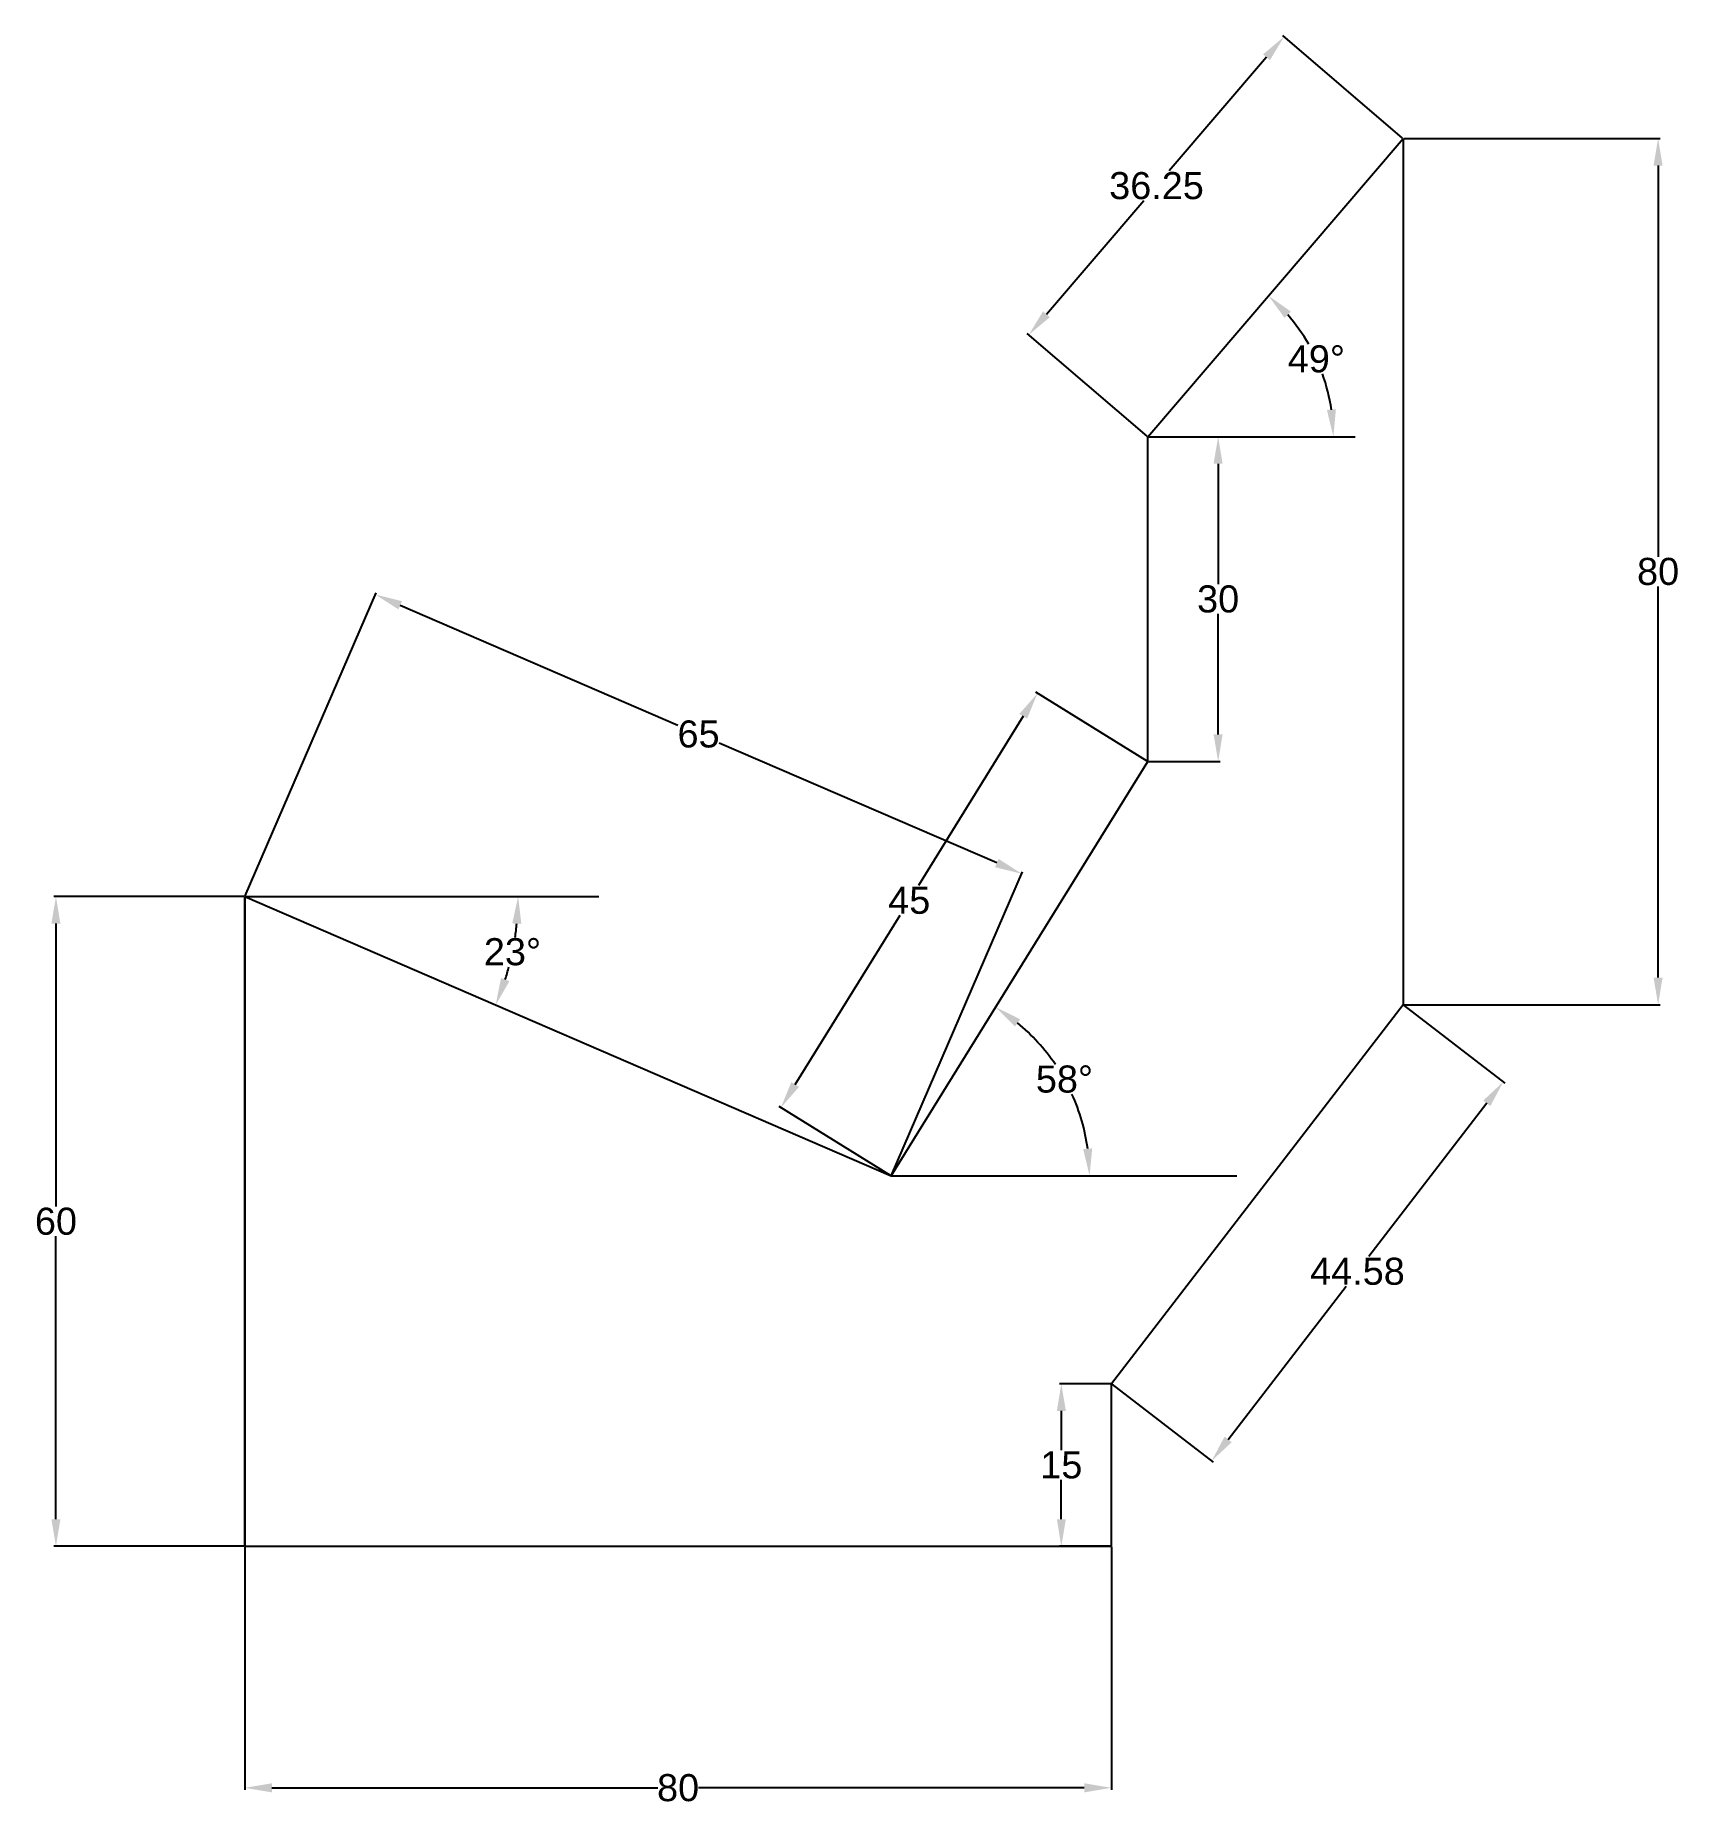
# Model space of a CAD drawing. Header units: millimetres. Extents: x -248 to 142, y -14 to 150.
# Drawn here: x -9.3 to 142.4, y -14 to 149.5 of the extents above; entities outside this region: 1.
import ezdxf

# ---------------------------------------------------------------- set-up
doc = ezdxf.new("R2010")
doc.units = ezdxf.units.MM
doc.header["$MEASUREMENT"] = 0
doc.styles.get("Standard").update_dxf_attribs({"font": 'arial.ttf'})
doc.dimstyles.get("Standard").update_dxf_attribs({"dimtxt": 2.5, "dimasz": 2.5, "dimexe": 0.18, "dimexo": 0.0625, "dimgap": 0.09, "dimtad": 0, "dimtih": 1, "dimtoh": 1, "dimdec": 0, "dimzin": 0, "dimdsep": 46, "dimtxsty": 'Standard', "dimcen": 0.09, "dimclrd": 1, "dimclre": 1, "dimadec": 0, "dimazin": 0, "dimtfac": 1, "dimtdec": 0, "dimtofl": 0, "dimtmove": 0, "dimatfit": 3, "dimfxl": 1, "dimtolj": 1, "dimtzin": 0, "dimarcsym": 0})

# ---------------------------------------------------------------- blocks, each defined once
blk = doc.blocks.new('*D2')
at = {"color": 1, "lineweight": -2, "transparency": 16777216}
for p, q in [((9.94, 70), (-7.62, 70)), ((-7.44, 67.5), (-7.44, 41.37)), ((-7.44, 12.5), (-7.44, 38.63)), ((9.94, 10), (-7.62, 10))]:
    blk.add_line(p, q, dxfattribs=at)
at = {"color": 1, "transparency": 16777216}
for points in [[(-7.86, 67.5), (-7.03, 67.5), (-7.44, 70)], [(-7.86, 12.5), (-7.03, 12.5), (-7.44, 10)]]:
    blk.add_solid(points, dxfattribs=at)
at = {"layer": 'Defpoints', "color": 0, "transparency": 16777216}
for p in [(10, 70), (-7.44, 10), (10, 10)]:
    blk.add_point(p, dxfattribs=at)
at = {"color": 0, "transparency": 16777216, "insert": (-7.44, 40), "char_height": 2.5, "attachment_point": 5}
blk.add_mtext('\\A1;60', dxfattribs=at)
blk = doc.blocks.new('*D3')
at = {"color": 1, "lineweight": -2, "transparency": 16777216}
for p, q in [((10, 9.94), (10, -12.49)), ((90, 9.94), (90, -12.49)), ((12.5, -12.31), (48.12, -12.31)), ((87.5, -12.31), (51.88, -12.31))]:
    blk.add_line(p, q, dxfattribs=at)
at = {"color": 1, "transparency": 16777216}
for points in [[(12.5, -11.89), (12.5, -12.73), (10, -12.31)], [(87.5, -11.89), (87.5, -12.73), (90, -12.31)]]:
    blk.add_solid(points, dxfattribs=at)
at = {"layer": 'Defpoints', "color": 0, "transparency": 16777216}
for p in [(10, 10), (90, 10), (90, -12.31)]:
    blk.add_point(p, dxfattribs=at)
at = {"color": 0, "transparency": 16777216, "insert": (50, -12.31), "char_height": 2.5, "attachment_point": 5}
blk.add_mtext('\\A1;80', dxfattribs=at)
blk = doc.blocks.new('*D4')
at = {"color": 1, "lineweight": -2, "transparency": 16777216}
for p, q in [((10.02, 70.06), (22.12, 98.06)), ((24.35, 96.9), (49.99, 85.82)), ((79.42, 73.1), (53.78, 84.18)), ((69.69, 44.27), (81.79, 72.27))]:
    blk.add_line(p, q, dxfattribs=at)
at = {"color": 1, "transparency": 16777216}
for points in [[(24.51, 97.28), (24.18, 96.52), (22.05, 97.89)], [(79.59, 73.48), (79.26, 72.71), (81.72, 72.11)]]:
    blk.add_solid(points, dxfattribs=at)
at = {"layer": 'Defpoints', "color": 0, "transparency": 16777216}
for p in [(81.72, 72.11), (10, 70), (69.67, 44.21)]:
    blk.add_point(p, dxfattribs=at)
at = {"color": 0, "transparency": 16777216, "insert": (51.89, 85), "char_height": 2.5, "attachment_point": 5}
blk.add_mtext('\\A1;65', dxfattribs=at)
blk = doc.blocks.new('*D5')
at = {"color": 1, "lineweight": -2, "transparency": 16777216}
for start, end in [(351.4681, 354.3212), (342.3072, 345.1239)]:
    blk.add_arc((10, 70), 25.23, start, end, dxfattribs=at)
at = {"color": 1, "transparency": 16777216}
for points in [[(34.69, 67.52), (35.53, 67.48), (35.23, 70)], [(34.43, 62.19), (33.65, 62.48), (33.16, 59.99)]]:
    blk.add_solid(points, dxfattribs=at)
at = {"layer": 'Defpoints', "color": 0, "transparency": 16777216}
for p in [(10, 70), (10, 70), (42.67, 70), (34.31, 63.22), (69.67, 44.21)]:
    blk.add_point(p, dxfattribs=at)
at = {"color": 0, "transparency": 16777216, "insert": (34.71, 64.89), "char_height": 2.5, "attachment_point": 5}
blk.add_mtext('\\A1;23°', dxfattribs=at)
blk = doc.blocks.new('*D6')
at = {"color": 1, "lineweight": -2, "transparency": 16777216}
for p, q in [((117, 140.01), (140.66, 140.01)), ((140.48, 137.51), (140.48, 101.38)), ((140.48, 62.51), (140.48, 98.64)), ((117, 60.01), (140.66, 60.01))]:
    blk.add_line(p, q, dxfattribs=at)
at = {"color": 1, "transparency": 16777216}
for points in [[(140.06, 137.51), (140.89, 137.51), (140.48, 140.01)], [(140.06, 62.51), (140.89, 62.51), (140.48, 60.01)]]:
    blk.add_solid(points, dxfattribs=at)
at = {"layer": 'Defpoints', "color": 0, "transparency": 16777216}
for p in [(116.93, 140.01), (116.93, 60.01), (140.48, 60.01)]:
    blk.add_point(p, dxfattribs=at)
at = {"color": 0, "transparency": 16777216, "insert": (140.48, 100.01), "char_height": 2.5, "attachment_point": 5}
blk.add_mtext('\\A1;80', dxfattribs=at)
blk = doc.blocks.new('*D7')
at = {"color": 1, "lineweight": -2, "transparency": 16777216}
for p, q in [((116.89, 140.05), (105.82, 149.53)), ((104.33, 147.51), (95.34, 137.01)), ((84, 123.77), (92.99, 134.28)), ((93.31, 112.52), (82.24, 121.99))]:
    blk.add_line(p, q, dxfattribs=at)
at = {"color": 1, "transparency": 16777216}
for points in [[(104.01, 147.78), (104.64, 147.24), (105.95, 149.41)], [(83.69, 124.05), (84.32, 123.5), (82.38, 121.88)]]:
    blk.add_solid(points, dxfattribs=at)
at = {"layer": 'Defpoints', "color": 0, "transparency": 16777216}
for p in [(105.95, 149.41), (116.93, 140.01), (93.36, 112.47)]:
    blk.add_point(p, dxfattribs=at)
at = {"color": 0, "transparency": 16777216, "insert": (94.17, 135.64), "char_height": 2.5, "attachment_point": 5}
blk.add_mtext('\\A1;36.25', dxfattribs=at)
blk = doc.blocks.new('*D8')
at = {"color": 1, "lineweight": -2, "transparency": 16777216}
for p, q in [((116.98, 59.97), (126.33, 52.78)), ((124.66, 50.91), (113.77, 36.75)), ((100.78, 19.86), (111.67, 34.02)), ((90.05, 24.96), (99.4, 17.77))]:
    blk.add_line(p, q, dxfattribs=at)
at = {"color": 1, "transparency": 16777216}
for points in [[(124.33, 51.16), (124.99, 50.65), (126.19, 52.89)], [(100.45, 20.12), (101.11, 19.61), (99.26, 17.88)]]:
    blk.add_solid(points, dxfattribs=at)
at = {"layer": 'Defpoints', "color": 0, "transparency": 16777216}
for p in [(116.93, 60.01), (90, 25), (99.26, 17.88)]:
    blk.add_point(p, dxfattribs=at)
at = {"color": 0, "transparency": 16777216, "insert": (112.72, 35.38), "char_height": 2.5, "width": 3.6716, "attachment_point": 5}
blk.add_mtext('\\A1;44.58', dxfattribs=at)
blk = doc.blocks.new('*D9')
at = {"color": 1, "lineweight": -2, "transparency": 16777216}
for p, q in [((89.94, 25), (85.2, 25)), ((85.38, 22.5), (85.38, 18.87)), ((85.38, 12.5), (85.38, 16.13)), ((89.94, 10), (85.2, 10))]:
    blk.add_line(p, q, dxfattribs=at)
at = {"color": 1, "transparency": 16777216}
for points in [[(84.97, 22.5), (85.8, 22.5), (85.38, 25)], [(84.97, 12.5), (85.8, 12.5), (85.38, 10)]]:
    blk.add_solid(points, dxfattribs=at)
at = {"layer": 'Defpoints', "color": 0, "transparency": 16777216}
for p in [(90, 25), (85.38, 10), (90, 10)]:
    blk.add_point(p, dxfattribs=at)
at = {"color": 0, "transparency": 16777216, "insert": (85.38, 17.5), "char_height": 2.5, "attachment_point": 5}
blk.add_mtext('\\A1;15', dxfattribs=at)
blk = doc.blocks.new('*D10')
at = {"color": 1, "lineweight": -2, "transparency": 16777216}
for start, end in [(34.1384, 50.4113), (7.8246, 24.332)]:
    blk.add_arc((69.67, 44.21), 18.32, start, end, dxfattribs=at)
at = {"color": 1, "transparency": 16777216}
for points in [[(81.1, 58), (81.59, 58.67), (79.31, 59.79)], [(88.23, 46.74), (87.4, 46.68), (87.99, 44.21)]]:
    blk.add_solid(points, dxfattribs=at)
at = {"layer": 'Defpoints', "color": 0, "transparency": 16777216}
for p in [(93.36, 82.47), (86.95, 50.3), (69.67, 44.21), (69.67, 44.21), (101.58, 44.21)]:
    blk.add_point(p, dxfattribs=at)
at = {"color": 0, "transparency": 16777216, "insert": (85.67, 53.13), "char_height": 2.5, "attachment_point": 5}
blk.add_mtext('\\A1;58°', dxfattribs=at)
blk = doc.blocks.new('*D11')
at = {"color": 1, "lineweight": -2, "transparency": 16777216}
for start, end in [(29.855, 41.0627), (8.3646, 19.777)]:
    blk.add_arc((93.36, 112.47), 17.14, start, end, dxfattribs=at)
at = {"color": 1, "transparency": 16777216}
for points in [[(105.99, 123.44), (106.57, 124.03), (104.5, 125.49)], [(110.73, 115), (109.9, 114.94), (110.5, 112.47)]]:
    blk.add_solid(points, dxfattribs=at)
at = {"layer": 'Defpoints', "color": 0, "transparency": 16777216}
for p in [(116.93, 140.01), (109.79, 117.34), (93.36, 112.47), (93.36, 112.47), (112.51, 112.47)]:
    blk.add_point(p, dxfattribs=at)
at = {"color": 0, "transparency": 16777216, "insert": (108.93, 119.64), "char_height": 2.5, "attachment_point": 5}
blk.add_mtext('\\A1;49°', dxfattribs=at)
blk = doc.blocks.new('*D12')
at = {"color": 1, "lineweight": -2, "transparency": 16777216}
for p, q in [((93.3, 82.51), (83.03, 88.87)), ((81.87, 86.65), (72.18, 71.01)), ((60.81, 52.64), (70.49, 68.28)), ((69.61, 44.25), (59.34, 50.61))]:
    blk.add_line(p, q, dxfattribs=at)
at = {"color": 1, "transparency": 16777216}
for points in [[(81.51, 86.87), (82.22, 86.43), (83.18, 88.77)], [(60.45, 52.86), (61.16, 52.42), (59.49, 50.51)]]:
    blk.add_solid(points, dxfattribs=at)
at = {"layer": 'Defpoints', "color": 0, "transparency": 16777216}
for p in [(93.36, 82.47), (59.49, 50.51), (69.67, 44.21)]:
    blk.add_point(p, dxfattribs=at)
at = {"color": 0, "transparency": 16777216, "insert": (71.34, 69.64), "char_height": 2.5, "attachment_point": 5}
blk.add_mtext('\\A1;45', dxfattribs=at)
blk = doc.blocks.new('*D13')
at = {"color": 1, "lineweight": -2, "transparency": 16777216}
for p, q in [((93.42, 112.47), (100.04, 112.47)), ((99.86, 109.97), (99.86, 98.84)), ((99.86, 84.97), (99.86, 96.11)), ((93.42, 82.47), (100.04, 82.47))]:
    blk.add_line(p, q, dxfattribs=at)
at = {"color": 1, "transparency": 16777216}
for points in [[(99.44, 109.97), (100.27, 109.97), (99.86, 112.47)], [(99.44, 84.97), (100.27, 84.97), (99.86, 82.47)]]:
    blk.add_solid(points, dxfattribs=at)
at = {"layer": 'Defpoints', "color": 0, "transparency": 16777216}
for p in [(93.36, 112.47), (93.36, 82.47), (99.86, 82.47)]:
    blk.add_point(p, dxfattribs=at)
at = {"color": 0, "transparency": 16777216, "insert": (99.86, 97.47), "char_height": 2.5, "attachment_point": 5}
blk.add_mtext('\\A1;30', dxfattribs=at)

msp = doc.modelspace()

# ---------------------------------------------------------------- linework, layer by layer
for p, q in [((93.36, 112.47), (116.93, 140.01)), ((116.93, 140.01), (116.93, 60.01)), ((93.36, 82.47), (93.36, 112.47)), ((93.36, 112.47), (112.51, 112.47)), ((69.67, 44.21), (93.36, 82.47)), ((10, 10), (10, 70)), ((10, 70), (10, 10)), ((10, 70), (69.67, 44.21)), ((10, 70), (42.67, 70)), ((116.93, 60.01), (90, 25)), ((69.67, 44.21), (101.58, 44.21)), ((-248.16, 26.13), (-248.16, 26.13)), ((90, 10), (90, 25)), ((10, 10), (90, 10)), ((10, 10), (10, 10))]:
    msp.add_line(p, q)

# ---------------------------------------------------------------- dimensions: what is measured, and where the dimension line sits
for p1, p2, distance, text, picture, middle in [((93.36, 112.47), (116.93, 140.01), 14.45, '<>.25', '*D7', (94.17, 135.64)), ((116.93, 60.01), (90, 25), 11.68, '<>.58', '*D8', (112.72, 35.38))]:
    dim = msp.add_aligned_dim(p1=p1, p2=p2, distance=distance, text=text, dimstyle='Standard')
    dim.commit()
    dim.dimension.update_dxf_attribs({"geometry": picture, "text_midpoint": middle})
for base, line1, line2, picture, middle in [((109.79, 117.34), ((93.36, 112.47), (112.51, 112.47)), ((93.36, 112.47), (116.93, 140.01)), '*D11', (108.93, 119.64)), ((86.95, 50.3), ((69.67, 44.21), (101.58, 44.21)), ((69.67, 44.21), (93.36, 82.47)), '*D10', (85.67, 53.13)), ((34.31, 63.22), ((10, 70), (69.67, 44.21)), ((10, 70), (42.67, 70)), '*D5', (34.71, 64.89))]:
    dim = msp.add_angular_dim_2l(base=base, line1=line1, line2=line2, dimstyle='Standard')
    dim.commit()
    dim.dimension.update_dxf_attribs({"geometry": picture, "text_midpoint": middle})
for base, p1, p2, picture, middle in [((140.48, 60.01), (116.93, 140.01), (116.93, 60.01), '*D6', (140.48, 100.01)), ((99.86, 82.47), (93.36, 112.47), (93.36, 82.47), '*D13', (99.86, 97.47)), ((-7.44, 10), (10, 70), (10, 10), '*D2', (-7.44, 40)), ((85.38, 10), (90, 25), (90, 10), '*D9', (85.38, 17.5))]:
    dim = msp.add_linear_dim(base=base, p1=p1, p2=p2, angle=90, dimstyle='Standard')
    dim.commit()
    dim.dimension.update_dxf_attribs({"geometry": picture, "text_midpoint": middle})
for p1, distance, picture, middle in [((10, 70), 30.38, '*D4', (51.89, 85)), ((93.36, 82.47), -11.97, '*D12', (71.34, 69.64))]:
    dim = msp.add_aligned_dim(p1=p1, p2=(69.67, 44.21), distance=distance, dimstyle='Standard')
    dim.commit()
    dim.dimension.update_dxf_attribs({"geometry": picture, "text_midpoint": middle})
dim = msp.add_linear_dim(base=(90, -12.31), p1=(10, 10), p2=(90, 10), dimstyle='Standard')
dim.commit()
dim.dimension.update_dxf_attribs({"geometry": '*D3', "text_midpoint": (50, -12.31)})

doc.saveas('drawing.dxf')
